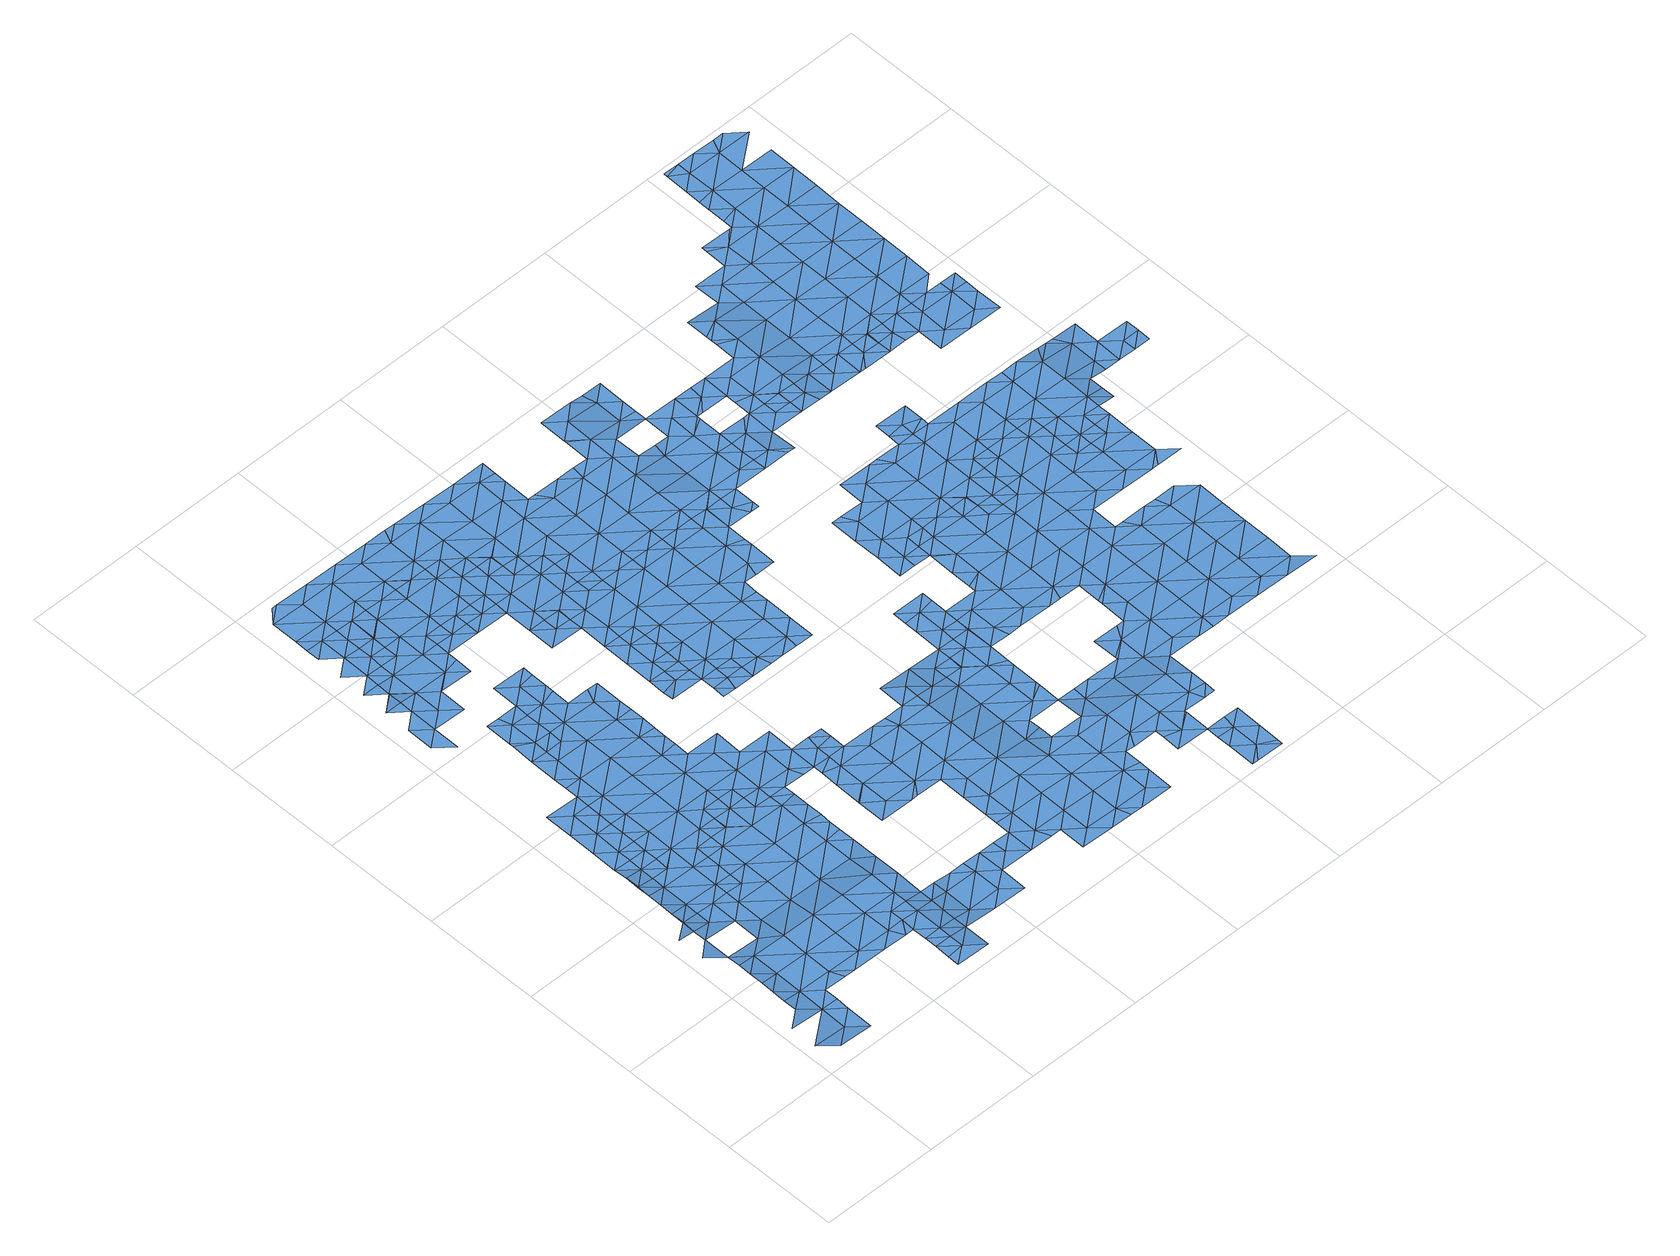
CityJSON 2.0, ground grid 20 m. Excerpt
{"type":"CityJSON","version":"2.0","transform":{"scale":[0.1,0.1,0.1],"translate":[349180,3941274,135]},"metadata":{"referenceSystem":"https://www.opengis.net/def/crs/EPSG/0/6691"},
"CityObjects":{
"waterbody1":{"type":"WaterBody","attributes":{"name":"10","class":"1140","function":"1","WaterBodyRiverFloodingRiskAttribute.description":"5","WaterBodyRiverFloodingRiskAttribute.rankOrg":"1","WaterBodyRiverFloodingRiskAttribute.adminType":"2","WaterBodyRiverFloodingRiskAttribute.scale":"L2"},"geometry":[{"type":"MultiSurface","lod":"1","boundaries":[[[0,1,2]],[[2,3,0]],[[4,5,1]],[[3,6,0]],[[1,7,4]],[[7,8,9]],[[9,4,7]],[[0,10,1]],[[7,11,8]],[[0,6,10]],[[12,11,13]],[[12,8,11]],[[1,14,7]],[[1,10,15]],[[13,16,17]],[[11,16,13]],[[1,15,14]],[[17,16,18]],[[14,19,7]],[[7,20,11]],[[16,21,18]],[[22,23,24]],[[11,20,16]],[[25,19,14]],[[22,26,23]],[[22,27,26]],[[28,26,27]],[[7,19,20]],[[29,23,26]],[[16,30,21]],[[25,31,19]],[[30,16,20]],[[26,32,29]],[[33,20,19]],[[31,33,19]],[[21,34,28]],[[26,28,32]],[[21,30,34]],[[35,32,28]],[[36,30,20]],[[33,37,20]],[[38,33,31]],[[28,34,35]],[[39,34,30]],[[40,32,35]],[[36,39,30]],[[20,37,36]],[[34,39,35]],[[35,41,40]],[[33,42,37]],[[43,41,35]],[[44,42,33]],[[33,38,44]],[[37,42,36]],[[35,39,43]],[[38,45,44]],[[43,46,41]],[[46,47,48]],[[42,49,36]],[[36,50,39]],[[48,41,46]],[[49,50,36]],[[46,51,47]],[[51,52,53]],[[54,42,44]],[[39,55,43]],[[44,45,56]],[[53,47,51]],[[50,55,39]],[[45,57,56]],[[54,44,56]],[[43,55,46]],[[58,52,51]],[[46,59,51]],[[60,42,54]],[[55,59,46]],[[51,61,58]],[[49,42,60]],[[49,62,50]],[[60,62,49]],[[59,63,51]],[[54,64,60]],[[62,65,50]],[[61,51,63]],[[50,66,55]],[[64,67,60]],[[65,66,50]],[[68,61,63]],[[69,70,71]],[[55,72,59]],[[67,73,60]],[[69,68,63]],[[71,68,69]],[[66,72,55]],[[62,60,73]],[[59,74,63]],[[75,70,69]],[[76,69,63]],[[65,62,77]],[[62,73,77]],[[78,66,65]],[[79,75,69]],[[77,78,65]],[[76,80,69]],[[80,79,69]],[[74,59,72]],[[63,74,76]],[[81,72,66]],[[82,66,78]],[[66,82,81]],[[83,76,74]],[[84,74,72]],[[85,84,72]],[[85,72,81]],[[74,86,83]],[[86,74,84]],[[87,83,86]]]}]},
"waterbody2":{"type":"WaterBody","attributes":{"name":"10","class":"1140","function":"1","WaterBodyRiverFloodingRiskAttribute.description":"5","WaterBodyRiverFloodingRiskAttribute.rankOrg":"2","WaterBodyRiverFloodingRiskAttribute.adminType":"2","WaterBodyRiverFloodingRiskAttribute.scale":"L2"},"geometry":[{"type":"MultiSurface","lod":"1","boundaries":[[[27,88,18]],[[24,89,22]]]}]},
"waterbody3":{"type":"WaterBody","attributes":{"name":"10","class":"1140","function":"1","WaterBodyRiverFloodingRiskAttribute.description":"5","WaterBodyRiverFloodingRiskAttribute.rankOrg":"3","WaterBodyRiverFloodingRiskAttribute.adminType":"2","WaterBodyRiverFloodingRiskAttribute.scale":"L2"},"geometry":[{"type":"MultiSurface","lod":"1","boundaries":[[[90,91,92]],[[93,94,92]],[[92,91,93]],[[95,93,91]],[[94,96,92]],[[96,97,92]],[[97,98,92]],[[99,98,100]],[[99,92,98]],[[99,90,92]]]}]},
"waterbody4":{"type":"WaterBody","attributes":{"name":"10","class":"1140","function":"1","WaterBodyRiverFloodingRiskAttribute.description":"5","WaterBodyRiverFloodingRiskAttribute.rankOrg":"4","WaterBodyRiverFloodingRiskAttribute.adminType":"2","WaterBodyRiverFloodingRiskAttribute.scale":"L2"},"geometry":[{"type":"MultiSurface","lod":"1","boundaries":[[[101,102,103]],[[104,102,105]],[[104,106,102]],[[107,106,104]],[[101,108,102]],[[109,103,106]],[[105,102,108]],[[106,103,102]],[[110,111,112]],[[107,112,106]],[[97,96,112]],[[97,112,107]],[[111,106,112]],[[96,94,112]],[[111,109,106]],[[112,94,110]]]}]},
"waterbody5":{"type":"WaterBody","attributes":{"name":"10","class":"1140","function":"1","WaterBodyRiverFloodingRiskAttribute.description":"5","WaterBodyRiverFloodingRiskAttribute.rankOrg":"2","WaterBodyRiverFloodingRiskAttribute.adminType":"2","WaterBodyRiverFloodingRiskAttribute.scale":"L2"},"geometry":[{"type":"MultiSurface","lod":"1","boundaries":[[[113,114,115]],[[116,115,114]],[[116,114,117]],[[117,114,118]],[[118,119,117]],[[120,119,121]],[[120,117,119]],[[119,122,121]],[[118,114,123]],[[119,124,122]],[[124,125,126]],[[127,128,129]],[[126,122,124]],[[130,118,123]],[[127,129,131]],[[119,118,130]],[[132,125,124]],[[133,127,131]],[[134,133,131]],[[124,135,132]],[[136,137,130]],[[124,119,137]],[[119,130,137]],[[137,138,124]],[[139,127,133]],[[134,140,133]],[[135,124,138]],[[140,141,133]],[[137,136,142]],[[139,133,141]],[[141,140,143]],[[142,144,137]],[[145,135,138]],[[146,135,145]],[[137,147,138]],[[148,146,145]],[[149,143,148]],[[143,149,141]],[[137,144,147]],[[147,150,138]],[[149,148,145]],[[138,151,145]],[[151,138,150]],[[152,141,149]],[[151,153,145]],[[149,145,153]],[[152,149,154]],[[155,153,151]],[[149,156,154]],[[156,149,153]],[[155,157,153]],[[158,154,156]],[[159,153,157]],[[158,156,160]],[[156,153,161]],[[156,162,160]],[[157,163,159]],[[156,161,162]],[[153,159,161]],[[163,164,159]],[[165,166,167]],[[168,162,161]],[[165,167,169]],[[161,159,170]],[[159,164,170]],[[171,172,164]],[[171,166,172]],[[161,173,168]],[[166,165,172]],[[169,174,165]],[[175,173,161]],[[161,170,175]],[[176,177,178]],[[174,179,165]],[[180,178,177]],[[170,164,181]],[[164,172,181]],[[179,182,165]],[[183,184,185]],[[183,186,184]],[[187,188,179]],[[187,180,188]],[[189,170,181]],[[186,190,184]],[[180,177,188]],[[176,191,177]],[[172,192,181]],[[184,193,185]],[[188,182,179]],[[194,193,195]],[[194,185,193]],[[172,165,196]],[[190,197,184]],[[198,199,181]],[[196,165,182]],[[172,196,192]],[[189,181,199]],[[181,192,198]],[[200,191,201]],[[201,195,200]],[[195,193,200]],[[188,202,182]],[[177,191,203]],[[198,204,199]],[[205,206,207]],[[208,206,197]],[[204,209,199]],[[208,207,206]],[[188,177,210]],[[211,192,196]],[[191,200,203]],[[212,213,182]],[[182,213,196]],[[184,197,214]],[[210,177,203]],[[188,210,202]],[[182,202,212]],[[193,184,215]],[[213,216,196]],[[197,206,214]],[[200,193,215]],[[216,217,196]],[[184,214,215]],[[211,196,217]],[[206,205,218]],[[219,202,210]],[[220,214,206]],[[218,220,206]],[[203,200,221]],[[200,215,221]],[[222,219,210]],[[220,223,214]],[[203,221,224]],[[210,203,225]],[[218,226,220]],[[215,214,223]],[[227,221,215]],[[210,225,222]],[[203,224,225]],[[226,228,220]],[[229,224,221]],[[227,215,223]],[[230,222,225]],[[220,231,223]],[[232,220,228]],[[229,221,227]],[[233,225,224]],[[231,220,232]],[[234,230,225]],[[231,235,223]],[[223,235,227]],[[236,224,229]],[[237,238,227]],[[227,238,229]],[[237,227,235]],[[224,236,233]],[[234,225,233]],[[238,239,229]],[[229,240,236]],[[241,234,233]],[[236,240,233]],[[239,238,242]],[[233,243,241]],[[240,229,239]],[[244,243,233]],[[240,244,233]],[[239,242,245]],[[246,239,245]],[[240,239,246]],[[246,247,240]],[[248,243,244]],[[249,244,240]],[[247,249,240]],[[250,244,249]],[[248,244,250]],[[250,249,251]],[[252,253,249]],[[251,249,253]],[[254,251,253]],[[255,254,253]],[[253,252,256]],[[257,256,252]],[[255,253,256]]]}]},
"waterbody6":{"type":"WaterBody","attributes":{"name":"10","class":"1140","function":"1","WaterBodyRiverFloodingRiskAttribute.description":"5","WaterBodyRiverFloodingRiskAttribute.rankOrg":"1","WaterBodyRiverFloodingRiskAttribute.adminType":"2","WaterBodyRiverFloodingRiskAttribute.scale":"L2"},"geometry":[{"type":"MultiSurface","lod":"1","boundaries":[[[258,259,260]],[[261,258,260]],[[262,263,260]],[[262,260,264]],[[264,260,259]],[[261,260,263]]]}]},
"waterbody7":{"type":"WaterBody","attributes":{"name":"10","class":"1140","function":"1","WaterBodyRiverFloodingRiskAttribute.description":"5","WaterBodyRiverFloodingRiskAttribute.rankOrg":"1","WaterBodyRiverFloodingRiskAttribute.adminType":"2","WaterBodyRiverFloodingRiskAttribute.scale":"L2"},"geometry":[{"type":"MultiSurface","lod":"1","boundaries":[[[120,121,265]],[[120,265,117]],[[265,121,122]],[[122,126,266]],[[126,125,266]],[[125,131,267]],[[128,127,268]],[[269,131,125]],[[269,125,132]],[[134,131,269]],[[270,268,127]],[[132,135,269]],[[271,268,270]],[[139,270,127]],[[272,273,271]],[[140,134,269]],[[274,271,273]],[[135,146,269]],[[146,140,269]],[[272,271,270]],[[139,141,270]],[[140,146,148]],[[140,148,143]],[[272,275,273]],[[270,276,272]],[[270,141,277]],[[276,275,272]],[[141,152,277]],[[270,277,276]],[[152,154,277]],[[278,275,276]],[[276,277,279]],[[277,154,279]],[[280,278,276]],[[154,158,279]],[[276,279,280]],[[158,160,279]],[[279,160,162]],[[278,280,281]],[[280,279,282]],[[279,162,282]],[[162,168,282]],[[281,280,283]],[[280,282,283]],[[168,173,282]],[[281,283,284]],[[285,283,282]],[[175,286,173]],[[175,170,286]],[[286,170,189]],[[282,173,287]],[[284,283,288]],[[285,288,283]],[[173,286,287]],[[189,199,286]],[[282,287,285]],[[199,209,286]],[[289,287,286]],[[211,290,192]],[[198,290,204]],[[198,192,290]],[[286,209,289]],[[209,204,289]],[[289,291,287]],[[288,285,292]],[[202,219,212]],[[204,290,289]],[[211,217,290]],[[285,287,291]],[[212,293,213]],[[294,292,285]],[[212,219,293]],[[293,295,213]],[[295,217,216]],[[296,290,217]],[[216,213,295]],[[285,291,294]],[[219,222,293]],[[296,297,290]],[[289,290,297]],[[296,217,295]],[[297,298,289]],[[299,292,294]],[[300,293,222]],[[291,289,298]],[[291,301,294]],[[300,302,293]],[[295,293,302]],[[301,299,294]],[[222,230,300]],[[296,295,302]],[[296,303,297]],[[291,298,301]],[[302,303,296]],[[230,234,300]],[[297,304,298]],[[303,305,297]],[[306,301,298]],[[304,306,298]],[[307,302,300]],[[297,305,304]],[[308,299,301]],[[307,300,234]],[[306,309,301]],[[305,310,304]],[[309,308,301]],[[307,234,241]],[[311,312,302]],[[305,313,310]],[[311,302,307]],[[303,302,312]],[[241,243,307]],[[312,314,303]],[[305,303,314]],[[315,311,307]],[[305,314,313]],[[243,315,307]],[[248,315,243]],[[315,316,311]],[[311,317,312]],[[313,314,318]],[[316,317,311]],[[312,319,314]],[[248,250,315]],[[318,314,320]],[[321,316,315]],[[312,317,319]],[[320,314,319]],[[322,317,316]],[[315,250,321]],[[323,324,320]],[[250,251,321]],[[325,319,317]],[[323,320,319]],[[324,323,326]],[[321,251,254]],[[322,316,321]],[[327,325,317]],[[326,328,329]],[[328,326,323]],[[254,255,321]],[[330,319,325]],[[323,319,330]],[[317,322,327]],[[328,331,329]],[[332,328,323]],[[327,333,325]],[[321,334,322]],[[332,323,330]],[[321,255,335]],[[322,334,327]],[[327,336,333]],[[334,321,335]],[[328,337,331]],[[334,338,327]],[[330,339,332]],[[328,332,337]],[[335,255,340]],[[327,338,336]],[[341,331,337]],[[340,342,335]],[[335,343,334]],[[332,344,337]],[[345,332,339]],[[338,346,336]],[[343,335,342]],[[336,346,339]],[[344,332,345]],[[347,341,337]],[[348,338,334]],[[349,348,334]],[[334,343,349]],[[337,344,347]],[[350,346,338]],[[346,351,339]],[[352,338,348]],[[350,338,352]],[[351,346,350]],[[353,354,350]],[[351,350,354]],[[353,355,354]],[[351,354,356]],[[354,357,356]],[[357,354,355]],[[358,359,360]],[[361,359,358]],[[360,359,355]],[[362,357,355]],[[355,359,362]],[[361,363,359]],[[364,359,363]],[[365,357,362]],[[366,359,364]],[[366,367,359]],[[368,366,364]],[[362,359,367]],[[365,362,367]],[[368,369,366]],[[370,371,365]],[[371,370,372]],[[370,365,367]],[[373,367,366]],[[374,375,372]],[[369,373,366]],[[370,374,372]],[[376,375,374]],[[369,377,373]],[[378,367,373]],[[370,367,379]],[[376,374,380]],[[377,381,373]],[[374,370,379]],[[367,378,379]],[[379,382,374]],[[381,383,373]],[[380,374,382]],[[378,373,383]],[[380,384,385]],[[383,381,386]],[[380,382,384]],[[387,388,378]],[[378,383,387]],[[379,378,388]],[[386,389,383]],[[382,379,388]],[[382,390,384]],[[385,384,391]],[[382,388,390]],[[392,393,383]],[[383,389,392]],[[394,384,390]],[[389,395,392]],[[387,383,393]],[[391,384,394]],[[395,396,392]],[[388,387,393]],[[391,397,398]],[[388,399,390]],[[398,397,400]],[[397,391,394]],[[396,401,392]],[[388,393,402]],[[399,388,402]],[[394,390,399]],[[403,397,394]],[[400,397,404]],[[392,401,405]],[[393,406,402]],[[407,394,399]],[[393,392,406]],[[404,397,408]],[[405,401,409]],[[403,394,407]],[[392,405,406]],[[408,397,403]],[[409,410,405]],[[411,407,399]],[[412,402,406]],[[399,402,411]],[[413,414,415]],[[413,408,414]],[[414,408,403]],[[411,402,412]],[[416,403,407]],[[417,418,415]],[[419,406,405]],[[420,405,410]],[[414,417,415]],[[417,421,418]],[[416,407,411]],[[422,414,403]],[[417,423,421]],[[421,423,424]],[[419,405,420]],[[424,425,426]],[[427,411,412]],[[422,417,414]],[[428,403,416]],[[412,406,427]],[[425,424,423]],[[427,406,419]],[[422,403,428]],[[429,416,411]],[[430,423,417]],[[431,425,423]],[[429,428,416]],[[432,411,427]],[[433,417,422]],[[430,431,423]],[[429,411,432]],[[434,422,428]],[[417,433,430]],[[434,433,422]],[[435,428,429]],[[434,428,435]],[[431,430,436]],[[437,430,433]],[[438,433,434]],[[436,430,439]],[[430,437,439]]]}]},
"waterbody8":{"type":"WaterBody","attributes":{"name":"10","class":"1140","function":"1","WaterBodyRiverFloodingRiskAttribute.description":"5","WaterBodyRiverFloodingRiskAttribute.rankOrg":"2","WaterBodyRiverFloodingRiskAttribute.adminType":"2","WaterBodyRiverFloodingRiskAttribute.scale":"L2"},"geometry":[{"type":"MultiSurface","lod":"1","boundaries":[[[56,440,54]],[[56,57,440]],[[440,441,64]],[[441,67,64]],[[64,54,440]],[[442,259,258]],[[443,440,57]],[[444,440,443]],[[441,440,444]],[[443,445,444]],[[261,445,443]],[[443,442,258]],[[258,261,443]],[[57,442,443]]]}]},
"waterbody9":{"type":"WaterBody","attributes":{"name":"10","class":"1140","function":"1","WaterBodyRiverFloodingRiskAttribute.description":"5","WaterBodyRiverFloodingRiskAttribute.rankOrg":"1","WaterBodyRiverFloodingRiskAttribute.adminType":"2","WaterBodyRiverFloodingRiskAttribute.scale":"L2"},"geometry":[{"type":"MultiSurface","lod":"1","boundaries":[[[446,444,445]],[[445,261,446]],[[447,446,261]],[[444,448,441]],[[441,449,67]],[[444,446,448]],[[441,448,449]],[[447,450,446]],[[449,448,451]],[[448,446,452]],[[446,450,452]],[[451,448,452]],[[450,447,453]],[[452,454,451]],[[453,455,450]],[[452,450,455]],[[452,456,454]],[[456,452,455]],[[457,458,459]],[[455,460,456]],[[458,461,462]],[[460,463,456]],[[461,464,462]],[[457,461,458]],[[459,465,457]],[[460,455,466]],[[467,468,464]],[[461,467,464]],[[469,463,460]],[[466,469,460]],[[468,470,471]],[[472,461,457]],[[470,468,467]],[[472,457,465]],[[473,472,465]],[[466,474,469]],[[475,474,466]],[[467,476,470]],[[469,477,478]],[[467,461,479]],[[474,477,469]],[[480,472,473]],[[477,481,478]],[[479,461,472]],[[482,476,467]],[[483,484,481]],[[485,474,475]],[[477,483,481]],[[467,479,482]],[[486,485,487]],[[485,488,474]],[[480,489,472]],[[483,490,484]],[[491,479,472]],[[484,490,480]],[[474,492,477]],[[486,488,485]],[[493,476,482]],[[487,494,486]],[[477,495,483]],[[489,480,490]],[[491,496,479]],[[474,488,492]],[[472,489,491]],[[496,493,482]],[[482,479,496]],[[477,492,495]],[[497,486,494]],[[490,483,498]],[[498,483,495]],[[489,490,498]],[[499,491,489]],[[500,497,494]],[[488,486,501]],[[502,493,496]],[[498,503,489]],[[501,504,488]],[[503,499,489]],[[486,497,501]],[[491,499,496]],[[492,488,504]],[[495,492,504]],[[500,505,497]],[[502,496,506]],[[495,507,498]],[[507,495,504]],[[508,503,498]],[[507,509,498]],[[506,496,510]],[[496,499,510]],[[511,512,497]],[[497,505,511]],[[501,497,512]],[[503,513,499]],[[514,506,510]],[[504,501,512]],[[508,498,509]],[[504,515,507]],[[505,516,511]],[[517,510,499]],[[512,515,504]],[[507,518,509]],[[514,510,519]],[[503,508,513]],[[515,520,507]],[[521,512,511]],[[516,521,511]],[[522,508,509]],[[523,522,509]],[[507,520,518]],[[523,509,518]],[[499,513,517]],[[521,524,512]],[[519,510,517]],[[525,515,512]],[[524,525,512]],[[522,526,508]],[[508,526,513]],[[520,527,518]],[[528,519,517]],[[513,529,517]],[[530,515,525]],[[531,528,517]],[[532,526,522]],[[533,530,525]],[[529,513,526]],[[520,515,534]],[[529,535,517]],[[520,534,527]],[[515,530,534]],[[536,530,533]],[[531,517,535]],[[537,532,527]],[[538,526,532]],[[539,531,535]],[[529,526,540]],[[526,538,540]],[[541,539,535]],[[542,539,541]],[[527,534,537]],[[529,543,535]],[[544,542,541]],[[545,546,547]],[[547,546,536]],[[529,540,543]],[[548,532,537]],[[549,544,541]],[[550,546,545]],[[535,551,541]],[[552,535,543]],[[530,536,553]],[[551,535,552]],[[534,530,554]],[[555,548,537]],[[536,546,553]],[[537,534,554]],[[530,553,554]],[[549,541,556]],[[557,553,546]],[[541,551,556]],[[558,557,546]],[[558,546,550]],[[537,559,555]],[[556,551,560]],[[559,537,554]],[[561,562,551]],[[560,551,562]],[[563,554,553]],[[564,565,560]],[[563,553,557]],[[564,566,565]],[[559,567,555]],[[564,560,562]],[[568,559,554]],[[561,569,562]],[[563,557,570]],[[568,554,563]],[[571,566,564]],[[569,572,562]],[[562,572,564]],[[568,573,559]],[[559,573,567]],[[574,563,570]],[[575,568,563]],[[576,571,564]],[[572,576,564]],[[574,575,563]],[[567,577,578]],[[579,572,569]],[[570,580,574]],[[581,573,568]],[[582,578,577]],[[567,573,577]],[[581,568,575]],[[576,583,571]],[[584,583,585]],[[586,582,577]],[[584,571,583]],[[581,587,573]],[[579,588,572]],[[573,589,577]],[[585,590,591]],[[592,586,577]],[[590,585,583]],[[591,590,593]],[[587,589,573]],[[576,572,588]],[[594,588,579]],[[589,592,577]],[[595,596,597]],[[597,593,598]],[[593,590,598]],[[599,600,576]],[[583,600,590]],[[576,588,599]],[[595,597,598]],[[583,576,600]],[[587,581,601]],[[588,594,602]],[[603,592,589]],[[604,592,603]],[[598,605,595]],[[606,589,587]],[[598,590,607]],[[606,587,601]],[[608,609,602]],[[608,604,609]],[[610,588,602]],[[611,605,598]],[[609,604,603]],[[590,600,607]],[[612,606,601]],[[613,603,589]],[[614,600,599]],[[611,598,607]],[[599,588,615]],[[610,602,609]],[[613,609,603]],[[588,610,615]],[[589,606,616]],[[617,605,611]],[[613,589,616]],[[607,618,611]],[[614,619,600]],[[606,612,620]],[[621,610,609]],[[599,615,614]],[[607,600,619]],[[622,623,611]],[[624,616,606]],[[607,619,618]],[[625,609,613]],[[626,615,610]],[[617,611,623]],[[611,618,622]],[[627,606,620]],[[624,613,616]],[[621,609,625]],[[621,626,610]],[[626,614,615]],[[622,628,623]],[[629,618,619]],[[624,606,627]],[[630,625,613]],[[620,631,627]],[[632,619,614]],[[619,633,629]],[[630,621,625]],[[634,613,624]],[[635,614,626]],[[632,633,619]],[[636,626,621]],[[637,624,627]],[[630,613,634]],[[632,614,635]],[[637,627,631]],[[638,636,621]],[[630,638,621]],[[639,635,626]],[[636,639,626]],[[640,634,624]],[[632,641,633]],[[641,642,643]],[[643,633,641]],[[638,644,636]],[[645,624,637]],[[646,630,634]],[[639,647,635]],[[635,647,632]],[[637,631,648]],[[649,642,641]],[[650,642,649]],[[640,624,645]],[[640,646,634]],[[646,638,630]],[[651,650,649]],[[647,652,632]],[[632,653,641]],[[654,651,649]],[[655,645,637]],[[644,638,656]],[[657,647,639]],[[646,658,638]],[[641,659,649]],[[660,654,649]],[[637,648,655]],[[638,658,656]],[[661,640,645]],[[655,662,645]],[[632,652,653]],[[662,661,645]],[[661,646,640]],[[658,663,656]],[[657,664,647]],[[648,665,655]],[[647,664,652]],[[641,653,659]],[[660,649,659]],[[666,653,652]],[[658,667,663]],[[661,668,646]],[[646,669,658]],[[670,666,652]],[[664,670,652]],[[671,660,659]],[[666,672,653]],[[668,669,646]],[[672,673,653]],[[659,653,673]],[[657,674,664]],[[658,669,667]],[[675,676,659]],[[659,673,675]],[[671,659,676]],[[677,666,670]],[[674,678,664]],[[664,678,670]],[[670,679,677]],[[680,678,674]],[[681,679,670]],[[678,681,670]],[[682,678,680]],[[681,683,679]],[[684,679,683]],[[685,684,683]],[[686,685,683]]]}]},
"waterbody10":{"type":"WaterBody","attributes":{"name":"10","class":"1140","function":"1","WaterBodyRiverFloodingRiskAttribute.description":"5","WaterBodyRiverFloodingRiskAttribute.rankOrg":"3","WaterBodyRiverFloodingRiskAttribute.adminType":"2","WaterBodyRiverFloodingRiskAttribute.scale":"L2"},"geometry":[{"type":"MultiSurface","lod":"1","boundaries":[[[687,688,689]],[[689,688,690]],[[691,692,693]],[[691,693,688]],[[687,691,688]],[[694,695,688]],[[696,697,695]],[[698,699,695]],[[698,695,697]],[[693,694,688]],[[690,688,695]],[[699,690,695]],[[694,696,695]]]}]},
"waterbody11":{"type":"WaterBody","attributes":{"name":"10","class":"1140","function":"1","WaterBodyRiverFloodingRiskAttribute.description":"5","WaterBodyRiverFloodingRiskAttribute.rankOrg":"2","WaterBodyRiverFloodingRiskAttribute.adminType":"2","WaterBodyRiverFloodingRiskAttribute.scale":"L2"},"geometry":[{"type":"MultiSurface","lod":"1","boundaries":[[[471,470,700]],[[701,702,703]],[[703,704,705]],[[706,108,707]],[[708,705,704]],[[709,710,711]],[[470,476,700]],[[712,471,700]],[[713,712,714]],[[715,716,717]],[[718,719,702]],[[701,718,702]],[[720,713,714]],[[713,720,87]],[[721,722,723]],[[721,723,99]],[[90,99,723]],[[29,32,724]],[[83,87,720]],[[83,720,76]],[[80,76,720]],[[68,71,61]],[[725,61,71]],[[701,703,705]],[[701,717,718]],[[716,718,717]],[[723,722,724]],[[721,99,100]],[[90,723,91]],[[726,706,707]],[[58,725,52]],[[53,52,727]],[[58,61,725]],[[714,728,715]],[[700,709,712]],[[710,709,700]],[[710,700,476]],[[23,29,724]],[[729,730,731]],[[712,713,471]],[[732,730,729]],[[730,732,733]],[[722,734,724]],[[23,724,734]],[[23,734,24]],[[733,697,730]],[[712,728,714]],[[735,692,691]],[[736,737,707]],[[738,739,737]],[[740,741,739]],[[713,742,471]],[[742,713,87]],[[727,91,723]],[[93,95,743]],[[94,93,743]],[[95,91,743]],[[727,743,91]],[[52,743,727]],[[725,743,52]],[[109,708,103]],[[704,103,708]],[[103,704,101]],[[108,101,704]],[[108,704,707]],[[707,704,736]],[[736,704,703]],[[702,736,703]],[[736,738,737]],[[738,736,702]],[[744,738,702]],[[745,738,744]],[[745,746,738]],[[746,739,738]],[[746,747,739]],[[748,741,740]],[[748,749,741]],[[735,737,692]],[[737,735,707]],[[707,735,726]],[[687,726,735]],[[691,687,735]],[[747,740,739]],[[719,744,702]],[[708,750,705]],[[751,111,110]],[[110,94,751]],[[752,715,717]],[[752,753,79]],[[720,79,80]],[[75,753,70]],[[75,79,753]],[[752,79,720]],[[752,714,715]],[[720,714,752]],[[32,754,724]],[[71,70,725]],[[750,70,753]],[[701,705,750]],[[701,750,753]],[[752,701,753]],[[701,752,717]],[[751,94,743]],[[750,725,70]],[[754,723,724]],[[40,754,32]],[[40,41,754]],[[48,47,754]],[[48,754,41]],[[693,692,755]],[[47,53,727]],[[47,727,754]],[[754,727,723]],[[743,725,750]],[[743,750,751]],[[751,750,708]],[[751,708,111]],[[109,111,708]],[[741,749,756]],[[741,756,755]],[[741,755,739]],[[739,755,737]],[[692,737,755]],[[755,756,757]],[[693,755,694]],[[757,694,755]],[[694,757,696]],[[697,696,757]],[[757,730,697]],[[731,730,757]],[[731,757,758]],[[758,757,756]]]}]},
"waterbody12":{"type":"WaterBody","attributes":{"name":"10","class":"1140","function":"1","WaterBodyRiverFloodingRiskAttribute.description":"5","WaterBodyRiverFloodingRiskAttribute.rankOrg":"3","WaterBodyRiverFloodingRiskAttribute.adminType":"2","WaterBodyRiverFloodingRiskAttribute.scale":"L2"},"geometry":[{"type":"MultiSurface","lod":"1","boundaries":[[[759,760,761]],[[759,157,760]],[[150,147,760]],[[760,151,150]],[[155,151,760]],[[157,155,760]],[[147,761,760]]]}]},
"waterbody13":{"type":"WaterBody","attributes":{"name":"10","class":"1140","function":"1","WaterBodyRiverFloodingRiskAttribute.description":"5","WaterBodyRiverFloodingRiskAttribute.rankOrg":"4","WaterBodyRiverFloodingRiskAttribute.adminType":"2","WaterBodyRiverFloodingRiskAttribute.scale":"L2"},"geometry":[{"type":"MultiSurface","lod":"1","boundaries":[[[163,157,762]],[[164,163,762]],[[759,762,157]],[[759,761,762]],[[166,762,761]],[[171,762,166]],[[762,171,164]]]}]},
"waterbody14":{"type":"WaterBody","attributes":{"name":"10","class":"1140","function":"1","WaterBodyRiverFloodingRiskAttribute.description":"5","WaterBodyRiverFloodingRiskAttribute.rankOrg":"4","WaterBodyRiverFloodingRiskAttribute.adminType":"2","WaterBodyRiverFloodingRiskAttribute.scale":"L2"},"geometry":[{"type":"MultiSurface","lod":"1","boundaries":[[[183,763,764]],[[764,765,766]],[[185,763,183]],[[764,766,186]],[[764,186,183]],[[765,764,767]],[[763,767,764]]]}]},
"waterbody15":{"type":"WaterBody","attributes":{"name":"10","class":"1140","function":"1","WaterBodyRiverFloodingRiskAttribute.description":"5","WaterBodyRiverFloodingRiskAttribute.rankOrg":"4","WaterBodyRiverFloodingRiskAttribute.adminType":"2","WaterBodyRiverFloodingRiskAttribute.scale":"L2"},"geometry":[{"type":"MultiSurface","lod":"1","boundaries":[[[768,174,169]],[[768,167,769]],[[169,167,768]],[[179,174,187]],[[180,187,768]],[[768,187,174]],[[768,769,180]]]}]},
"waterbody16":{"type":"WaterBody","attributes":{"name":"10","class":"1140","function":"1","WaterBodyRiverFloodingRiskAttribute.description":"5","WaterBodyRiverFloodingRiskAttribute.rankOrg":"3","WaterBodyRiverFloodingRiskAttribute.adminType":"2","WaterBodyRiverFloodingRiskAttribute.scale":"L2"},"geometry":[{"type":"MultiSurface","lod":"1","boundaries":[[[770,767,771]],[[771,767,763]],[[763,185,771]],[[185,194,771]],[[772,771,195]],[[770,772,178]],[[176,178,772]],[[191,176,772]],[[194,195,771]],[[771,772,770]],[[201,772,195]],[[201,191,772]]]}]},
"waterbody17":{"type":"WaterBody","attributes":{"name":"10","class":"1140","function":"1","WaterBodyRiverFloodingRiskAttribute.description":"5","WaterBodyRiverFloodingRiskAttribute.rankOrg":"3","WaterBodyRiverFloodingRiskAttribute.adminType":"2","WaterBodyRiverFloodingRiskAttribute.scale":"L2"},"geometry":[{"type":"MultiSurface","lod":"1","boundaries":[[[186,773,774]],[[197,190,208]],[[775,207,774]],[[774,773,775]],[[776,775,773]],[[207,208,774]],[[774,208,190]],[[774,190,186]]]}]},
"waterbody18":{"type":"WaterBody","attributes":{"name":"10","class":"1140","function":"1","WaterBodyRiverFloodingRiskAttribute.description":"5","WaterBodyRiverFloodingRiskAttribute.rankOrg":"2","WaterBodyRiverFloodingRiskAttribute.adminType":"2","WaterBodyRiverFloodingRiskAttribute.scale":"L2"},"geometry":[{"type":"MultiSurface","lod":"1","boundaries":[[[506,777,778]],[[528,531,779]],[[780,519,779]],[[544,780,779]],[[777,506,514]],[[514,519,777]],[[779,519,528]],[[542,544,779]],[[777,519,780]],[[780,778,777]],[[542,531,539]],[[779,531,542]]]}]},
"waterbody19":{"type":"WaterBody","attributes":{"name":"10","class":"1140","function":"1","WaterBodyRiverFloodingRiskAttribute.description":"5","WaterBodyRiverFloodingRiskAttribute.rankOrg":"2","WaterBodyRiverFloodingRiskAttribute.adminType":"2","WaterBodyRiverFloodingRiskAttribute.scale":"L2"},"geometry":[{"type":"MultiSurface","lod":"1","boundaries":[[[781,544,782]],[[544,549,782]],[[783,784,785]],[[783,786,784]],[[784,781,782]],[[784,787,781]],[[787,784,786]],[[566,784,782]],[[565,566,782]],[[782,556,565]],[[549,556,782]],[[556,560,565]],[[785,784,566]]]}]},
"waterbody20":{"type":"WaterBody","attributes":{"name":"10","class":"1140","function":"1","WaterBodyRiverFloodingRiskAttribute.description":"5","WaterBodyRiverFloodingRiskAttribute.rankOrg":"1","WaterBodyRiverFloodingRiskAttribute.adminType":"2","WaterBodyRiverFloodingRiskAttribute.scale":"L2"},"geometry":[{"type":"MultiSurface","lod":"1","boundaries":[[[788,789,790]],[[791,789,788]],[[789,791,792]],[[793,792,791]],[[791,788,794]],[[795,550,791]],[[793,791,550]],[[794,795,791]],[[792,796,789]],[[797,789,796]],[[798,789,797]],[[790,789,798]]]}]},
"waterbody21":{"type":"WaterBody","attributes":{"name":"10","class":"1140","function":"1","WaterBodyRiverFloodingRiskAttribute.description":"5","WaterBodyRiverFloodingRiskAttribute.rankOrg":"2","WaterBodyRiverFloodingRiskAttribute.adminType":"2","WaterBodyRiverFloodingRiskAttribute.scale":"L2"},"geometry":[{"type":"MultiSurface","lod":"1","boundaries":[[[348,349,799]],[[358,800,799]],[[361,358,801]],[[801,358,802]],[[800,348,799]],[[799,802,358]],[[802,799,803]],[[343,799,349]],[[799,343,803]],[[804,803,340]],[[801,805,806]],[[361,801,806]],[[805,801,802]],[[363,361,806]],[[803,804,807]],[[342,803,343]],[[807,802,803]],[[342,340,803]]]}]},
"waterbody22":{"type":"WaterBody","attributes":{"name":"10","class":"1140","function":"1","WaterBodyRiverFloodingRiskAttribute.description":"5","WaterBodyRiverFloodingRiskAttribute.rankOrg":"3","WaterBodyRiverFloodingRiskAttribute.adminType":"2","WaterBodyRiverFloodingRiskAttribute.scale":"L2"},"geometry":[{"type":"MultiSurface","lod":"1","boundaries":[[[808,809,810]],[[811,809,808]],[[812,808,813]],[[808,812,811]],[[814,811,812]],[[815,811,814]],[[815,809,811]]]}]},
"waterbody23":{"type":"WaterBody","attributes":{"name":"10","class":"1140","function":"1","WaterBodyRiverFloodingRiskAttribute.description":"5","WaterBodyRiverFloodingRiskAttribute.rankOrg":"3","WaterBodyRiverFloodingRiskAttribute.adminType":"2","WaterBodyRiverFloodingRiskAttribute.scale":"L2"},"geometry":[{"type":"MultiSurface","lod":"1","boundaries":[[[381,816,817]],[[818,816,381]],[[819,820,817]],[[817,820,821]],[[821,395,389]],[[821,389,817]],[[386,381,817]],[[819,817,816]],[[818,381,377]],[[389,386,817]],[[822,369,823]],[[823,369,368]],[[368,364,823]],[[364,806,823]],[[806,805,823]],[[805,824,823]],[[822,823,824]],[[822,816,818]],[[822,818,369]],[[364,363,806]],[[377,369,818]]]}]},
"waterbody24":{"type":"WaterBody","attributes":{"name":"10","class":"1140","function":"1","WaterBodyRiverFloodingRiskAttribute.description":"5","WaterBodyRiverFloodingRiskAttribute.rankOrg":"2","WaterBodyRiverFloodingRiskAttribute.adminType":"2","WaterBodyRiverFloodingRiskAttribute.scale":"L2"},"geometry":[{"type":"MultiSurface","lod":"1","boundaries":[[[617,825,605]],[[605,825,826]],[[827,828,829]],[[830,831,832]],[[832,831,826]],[[826,831,596]],[[833,597,596]],[[826,596,595]],[[834,835,836]],[[837,838,839]],[[829,836,840]],[[839,813,837]],[[841,842,839]],[[841,651,654]],[[813,808,837]],[[839,843,813]],[[842,843,839]],[[842,844,843]],[[845,846,847]],[[844,846,845]],[[846,844,842]],[[676,848,849]],[[850,660,671]],[[851,593,833]],[[851,833,852]],[[853,852,833]],[[628,825,623]],[[826,825,832]],[[595,605,826]],[[597,833,593]],[[831,853,833]],[[839,838,841]],[[854,847,855]],[[854,855,856]],[[856,855,857]],[[857,855,858]],[[857,858,859]],[[859,858,860]],[[860,858,861]],[[862,861,863]],[[675,848,676]],[[858,849,863]],[[849,848,863]],[[848,685,863]],[[671,676,850]],[[850,676,849]],[[855,846,849]],[[849,846,850]],[[810,827,829]],[[847,846,855]],[[857,864,856]],[[849,858,855]],[[859,865,857]],[[866,859,860]],[[861,858,863]],[[863,685,686]],[[850,846,842]],[[841,850,842]],[[850,841,660]],[[654,660,841]],[[857,867,864]],[[865,867,857]],[[868,865,869]],[[870,868,869]],[[870,871,872]],[[871,870,869]],[[871,869,873]],[[873,869,865]],[[859,873,865]],[[866,873,859]],[[618,629,622]],[[617,623,825]],[[808,810,837]],[[837,810,829]],[[840,837,829]],[[840,838,837]],[[825,838,840]],[[825,874,838]],[[825,628,874]],[[651,838,874]],[[841,838,651]],[[650,651,874]],[[840,832,825]],[[840,836,832]],[[835,832,836]],[[835,830,832]],[[875,830,835]],[[876,830,875]],[[830,876,877]],[[596,831,833]],[[853,831,877]],[[830,877,831]],[[828,834,836]],[[828,836,829]],[[628,878,874]],[[862,863,879]],[[686,879,863]],[[675,673,848]],[[672,666,880]],[[673,880,848]],[[848,880,685]],[[684,685,880]],[[679,684,880]],[[677,679,880]],[[677,880,666]],[[673,672,880]],[[643,642,878]],[[643,878,633]],[[629,633,878]],[[622,629,878]],[[628,622,878]],[[650,874,642]],[[642,874,878]]]}]},
"waterbody25":{"type":"WaterBody","attributes":{"name":"10","class":"1140","function":"1","WaterBodyRiverFloodingRiskAttribute.description":"5","WaterBodyRiverFloodingRiskAttribute.rankOrg":"2","WaterBodyRiverFloodingRiskAttribute.adminType":"2","WaterBodyRiverFloodingRiskAttribute.scale":"L2"},"geometry":[{"type":"MultiSurface","lod":"1","boundaries":[[[881,401,882]],[[883,884,885]],[[886,883,885]],[[887,883,886]],[[887,410,883]],[[396,882,401]],[[888,884,889]],[[889,884,883]],[[881,882,890]],[[891,888,889]],[[891,892,893]],[[889,892,891]],[[892,889,883]],[[894,892,883]],[[892,894,881]],[[410,894,883]],[[890,882,820]],[[821,820,882]],[[821,882,395]],[[401,881,894]],[[892,881,893]],[[409,401,894]],[[410,409,894]],[[396,395,882]]]}]}
},
"vertices":[
[66,42,18],[67,88,18],[10,43,21],[37,19,20],[39,112,20],[10,89,21],[94,18,18],[68,134,18],[40,158,20],[39,135,20],[95,65,18],[69,181,18],[40,181,20],[40,205,20],[96,111,18],[96,87,18],[69,227,18],[41,227,20],[41,250,19],[124,133,18],[125,180,18],[98,249,16],[42,320,17],[43,343,16],[43,343,17],[134,110,18],[71,320,14],[42,297,17],[99,296,14],[71,343,14],[126,226,18],[152,110,18],[100,342,14],[181,132,18],[127,272,14],[128,319,14],[183,225,18],[182,179,18],[209,109,18],[183,271,14],[128,342,14],[156,341,14],[238,178,18],[184,318,14],[238,131,18],[250,108,18],[185,364,14],[157,387,14],[156,364,14],[239,224,18],[240,270,14],[186,410,14],[158,433,14],[157,410,14],[266,154,18],[241,317,14],[266,131,18],[265,108,18],[186,433,14],[242,363,14],[295,177,18],[214,433,14],[296,223,18],[242,409,14],[295,154,18],[297,269,14],[297,316,14],[323,153,16],[215,433,14],[243,455,14],[216,479,14],[215,456,14],[298,362,14],[324,200,18],[299,408,14],[244,479,14],[271,432,14],[325,245,16],[326,292,14],[271,478,14],[271,455,14],[326,339,14],[326,319,14],[299,431,14],[327,384,14],[327,357,14],[328,412,13],[328,431,13],
[14,274,19],[14,321,19],
[73,435,14],[101,434,14],[73,458,14],[102,458,14],[102,481,14],[101,435,14],[74,481,14],[45,482,15],[45,459,17],[45,435,17],[44,435,17],
[104,596,14],[76,597,14],[104,573,14],[47,574,14],[47,621,14],[75,550,14],[46,527,14],[105,620,14],[103,550,14],[103,504,14],[103,526,14],[74,504,14],
[51,805,14],[51,851,14],[23,829,14],[24,875,14],[52,898,14],[80,874,13],[81,920,13],[53,921,14],[53,943,13],[53,944,13],[108,850,13],[82,966,13],[54,990,14],[53,967,14],[55,1082,14],[27,1083,14],[27,1060,14],[109,897,13],[55,1037,14],[82,990,13],[83,1059,13],[83,1036,13],[111,989,13],[110,897,13],[138,919,13],[138,965,13],[84,1082,13],[111,1036,13],[112,1081,13],[165,896,13],[112,1036,13],[166,925,13],[139,1012,13],[111,1012,13],[166,942,13],[112,1035,13],[140,1058,13],[167,965,13],[167,988,13],[140,1081,13],[196,1011,13],[169,1080,13],[195,988,13],[197,1057,13],[224,987,13],[197,1080,13],[253,1010,13],[225,1079,13],[253,1056,13],[226,1079,13],[252,987,13],[280,986,13],[308,916,13],[279,940,13],[279,894,13],[254,1079,13],[307,894,13],[281,1033,13],[280,963,13],[308,962,13],[282,1078,13],[335,893,12],[281,1056,13],[362,799,11],[363,823,11],[334,800,11],[336,893,12],[335,847,12],[309,1009,13],[364,915,11],[388,684,12],[417,683,12],[389,707,11],[388,660,12],[335,870,12],[363,869,11],[310,1032,13],[416,660,12],[390,799,11],[337,985,12],[418,730,11],[389,730,11],[390,753,11],[365,961,11],[445,659,12],[338,1009,12],[337,1032,12],[418,776,11],[390,776,11],[392,892,11],[419,822,11],[338,1031,12],[478,613,12],[473,636,12],[444,614,12],[445,637,12],[338,1032,12],[420,868,11],[365,985,11],[392,915,11],[393,938,11],[473,682,12],[474,729,11],[393,961,11],[393,984,11],[500,613,12],[420,892,11],[529,635,12],[475,775,11],[449,891,11],[530,681,12],[476,821,11],[477,867,11],[527,613,12],[531,728,11],[557,612,12],[532,774,11],[477,891,11],[558,658,12],[558,657,12],[533,866,11],[505,890,11],[559,704,11],[532,820,11],[559,726,11],[560,751,11],[588,773,11],[589,819,11],[534,890,11],[581,750,11],[562,889,11],[590,866,11],[616,750,11],[617,795,11],[617,809,11],[590,889,11],[618,842,10],[618,888,10],[619,888,10],[660,841,10],[646,865,10],[647,888,10],[675,887,10],[675,853,10],[675,841,10],
[293,62,18],[265,62,18],[293,38,18],[322,61,16],[264,16,18],[321,15,18],[264,36,18],
[24,921,14],[25,967,14],[26,1014,14],[28,1106,14],[83,1013,13],[84,1105,13],[28,1152,14],[85,1151,13],[57,1175,14],[48,1175,14],[114,1174,13],[142,1151,13],[141,1104,13],[170,1173,13],[197,1103,13],[198,1150,13],[227,1172,13],[254,1102,13],[255,1149,13],[265,1172,13],[311,1148,13],[310,1055,13],[311,1101,13],[283,1171,13],[367,1054,11],[366,1008,11],[367,1100,11],[340,1170,12],[421,914,11],[368,1147,11],[422,960,11],[422,1007,11],[423,1053,11],[424,1099,11],[397,1169,11],[477,913,11],[425,1146,11],[478,960,11],[479,1006,11],[452,1075,11],[480,1052,11],[453,1122,11],[534,913,11],[454,1169,11],[453,1143,11],[465,1075,11],[535,959,11],[536,1005,11],[508,1074,11],[536,1051,11],[591,912,11],[591,958,11],[592,1004,11],[539,1074,11],[593,1050,11],[565,1073,11],[647,911,10],[648,957,8],[594,1096,11],[566,1117,11],[621,1027,10],[566,1120,11],[649,1003,8],[595,1143,11],[567,1167,11],[621,1072,10],[623,1166,10],[650,1095,8],[653,1026,9],[705,956,8],[704,910,10],[678,1026,8],[651,1142,8],[705,1002,8],[679,1072,8],[732,886,10],[645,1165,9],[732,909,10],[732,932,9],[679,1118,8],[679,1092,8],[706,1048,8],[680,1165,8],[733,979,8],[733,955,8],[734,1025,8],[735,1071,8],[734,1019,8],[744,1025,8],[763,1047,8],[791,1024,8],[765,1070,8],[792,1070,8],[790,978,8],[819,1000,8],[791,1007,8],[818,977,8],[819,1046,8],[846,977,8],[847,977,8],[848,1069,8],[875,999,8],[876,1045,8],[875,976,8],[903,976,6],[877,1091,8],[849,1104,8],[849,1115,8],[932,998,5],[878,1138,8],[849,1124,8],[849,1162,8],[932,975,5],[933,1044,5],[933,1091,5],[907,1161,6],[960,975,5],[934,1137,5],[989,997,5],[935,1183,5],[907,1206,5],[988,974,5],[989,1044,5],[990,1090,5],[1016,974,5],[991,1136,5],[963,1205,5],[1045,997,5],[1046,1043,5],[992,1182,5],[1017,974,5],[1045,973,5],[992,1228,5],[964,1243,5],[1047,1135,5],[964,1252,5],[1073,973,5],[1047,1089,5],[1049,1227,5],[1016,1251,5],[1102,996,5],[1103,1042,5],[1048,1181,5],[1021,1251,5],[1101,972,5],[1130,972,5],[1104,1134,5],[1103,1088,5],[1022,1268,5],[1050,1274,5],[1022,1298,5],[1105,1180,5],[1051,1320,5],[1022,1316,5],[1159,1041,5],[1158,995,5],[1023,1343,5],[1106,1273,5],[1051,1366,5],[1024,1384,5],[1051,1389,5],[1024,1390,5],[1160,1087,5],[1106,1226,5],[1161,1179,5],[1108,1365,5],[1080,1389,5],[1161,1133,5],[1107,1319,5],[1163,1272,5],[1162,1225,5],[1118,1388,5],[1165,1364,5],[1164,1318,5],[1137,1388,5],
[294,130,18],[323,130,16],[265,83,18],[293,84,18],[322,107,16],[322,84,16],
[350,83,13],[378,60,13],[351,130,13],[349,153,15],[407,83,13],[379,152,13],[407,129,13],[435,59,13],[406,152,13],[436,105,13],[436,151,13],[411,314,12],[382,337,12],[382,291,12],[464,128,13],[411,360,12],[382,338,12],[463,151,13],[383,383,12],[439,290,12],[492,104,13],[412,406,12],[384,414,12],[493,150,13],[413,429,12],[384,430,12],[467,313,12],[450,290,12],[521,127,13],[531,103,13],[441,429,12],[522,173,13],[493,175,13],[468,359,12],[495,289,12],[493,197,13],[469,405,12],[522,219,13],[494,242,12],[549,103,13],[577,80,13],[548,57,13],[577,126,13],[524,312,12],[523,265,12],[525,358,12],[578,172,13],[497,428,12],[604,56,12],[579,218,13],[525,404,12],[633,79,11],[580,264,12],[581,357,12],[641,56,11],[634,125,11],[520,427,12],[580,311,12],[635,171,11],[661,55,11],[554,427,12],[636,217,11],[637,310,8],[636,263,8],[582,403,12],[690,78,11],[691,124,11],[638,356,8],[582,426,12],[691,170,11],[717,55,11],[639,402,8],[664,240,10],[611,426,10],[692,216,11],[718,100,11],[665,286,8],[665,266,9],[719,118,11],[719,147,11],[694,309,8],[721,239,10],[639,425,8],[694,355,8],[748,169,11],[667,425,8],[721,285,8],[734,146,11],[749,215,11],[695,401,8],[776,146,11],[750,261,8],[722,324,8],[668,425,8],[722,332,8],[696,448,8],[668,448,8],[723,377,8],[668,471,8],[775,99,11],[804,122,11],[776,130,11],[752,285,8],[696,471,8],[831,98,11],[724,424,8],[723,388,8],[805,168,11],[805,214,11],[778,284,8],[724,470,8],[832,145,11],[832,142,11],[806,261,8],[725,470,8],[759,423,8],[753,447,8],[861,167,11],[753,493,8],[725,493,8],[725,516,8],[835,283,8],[862,214,11],[781,423,8],[870,144,11],[782,515,8],[809,446,8],[863,260,8],[890,163,11],[890,190,11],[810,492,8],[864,306,8],[835,287,8],[837,422,8],[889,144,11],[891,236,9],[835,330,8],[811,538,8],[783,528,8],[783,562,8],[878,329,8],[919,259,8],[866,445,8],[920,305,8],[812,584,8],[784,605,8],[892,329,8],[784,608,8],[858,422,8],[813,653,8],[785,654,8],[784,631,8],[812,630,8],[867,491,8],[867,537,8],[947,235,8],[894,421,8],[921,351,8],[893,374,8],[841,653,8],[976,258,8],[868,583,8],[893,382,8],[922,397,8],[923,444,8],[869,629,8],[974,234,8],[978,350,8],[924,536,8],[923,490,8],[977,304,8],[869,652,8],[897,606,8],[925,582,8],[1004,234,8],[979,443,8],[898,629,8],[897,652,8],[1033,303,8],[978,396,8],[980,489,8],[1033,257,8],[898,652,8],[925,606,8],[1035,395,8],[1060,233,8],[981,582,8],[953,605,8],[1034,349,8],[981,535,8],[1008,466,8],[1089,256,8],[1036,442,8],[1009,511,8],[1091,348,8],[982,628,8],[954,651,8],[954,628,8],[1022,465,8],[1090,302,8],[1092,394,8],[1037,534,8],[1117,232,8],[983,674,8],[955,674,8],[955,697,8],[1038,581,8],[1039,627,8],[983,697,8],[1146,255,8],[1064,465,8],[1065,510,8],[1092,441,8],[1040,673,8],[1012,696,8],[1147,347,8],[1147,301,8],[1085,464,8],[1094,533,8],[1174,231,6],[1067,603,8],[1121,464,8],[1148,393,8],[1149,440,8],[1095,580,8],[1040,696,8],[1067,626,8],[1067,649,8],[1122,509,8],[1068,672,8],[1068,695,8],[1095,603,8],[1151,532,8],[1124,602,8],[1133,509,8],[1151,579,8],[1178,508,8],[1152,625,8],[1124,625,8],[1124,648,8],[1152,647,8],
[106,712,14],[135,735,14],[107,751,14],[107,758,14],[134,711,14],[162,711,14],[163,734,14],[163,757,14],[135,781,14],[163,780,14],[164,803,14],[129,803,14],[108,804,14],
[413,452,12],[245,547,14],[245,594,14],[189,595,14],[132,596,14],[188,548,14],[105,642,14],[133,642,14],[131,549,14],[417,476,12],[442,456,12],[442,475,12],[385,476,12],[356,453,12],[357,499,12],[329,523,13],[330,569,14],[301,546,14],[273,570,14],[274,596,14],[300,454,14],[44,412,17],[44,389,17],[72,412,14],[72,366,14],[186,456,14],[105,665,14],[129,411,14],[386,522,12],[221,830,14],[193,826,14],[221,802,14],[222,848,14],[165,849,14],[43,366,17],[134,688,14],[190,641,14],[190,687,14],[246,640,14],[247,686,14],[275,709,14],[248,733,14],[364,430,12],[130,457,14],[274,617,14],[274,638,14],[275,662,14],[275,686,14],[276,755,14],[258,756,14],[187,502,14],[131,503,14],[301,500,14],[244,501,14],[128,365,14],[191,734,14],[220,756,14],[192,780,14],[221,788,14],
[224,964,13],[195,964,13],[223,941,13],
[252,963,13],
[361,707,11],[360,684,12],[332,679,11],[332,661,12],[333,708,11],
[307,870,13],[278,848,13],
[333,754,11],[361,731,11],[362,777,11],
[388,636,12],[416,637,12],[410,614,12],[387,615,12],
[583,450,12],[555,473,12],[639,449,8],[611,472,10],
[669,517,8],[697,494,8],[726,563,8],[698,540,8],[726,545,8],[670,564,8],[669,539,8],
[888,52,11],[859,29,11],[887,14,11],[860,75,11],[831,53,11],[831,76,11],[889,97,11],[864,98,11],[830,6,11],[840,6,11],[887,5,11],
[761,955,8],[780,978,8],[818,954,8],[789,931,8],[760,909,10],[777,886,10],[846,930,8],[846,953,8],[789,885,10],
[928,790,8],[901,810,8],[900,790,8],[929,813,8],[957,803,8],[956,789,8],[957,836,8],[901,837,8],
[959,928,5],[988,951,5],[931,952,5],[969,928,5],[1016,927,5],[1016,950,5],[903,929,6],[874,953,8],[880,929,7],
[870,676,8],[813,676,8],[858,791,8],[843,791,8],[871,768,8],[757,724,8],[757,677,8],[814,723,8],[756,631,8],[787,792,8],[786,747,8],[815,769,8],[928,767,8],[927,721,8],[985,766,8],[871,722,8],[984,720,8],[1041,765,8],[1014,788,8],[1070,788,8],[1099,787,8],[1098,764,8],[1127,787,8],[1096,672,8],[1097,718,8],[1040,719,8],[755,609,8],[727,609,8],[728,655,8],[1168,786,6],[1154,763,8],[1183,786,5],[1211,762,3],[1154,717,8],[1210,716,3],[1182,694,5],[1181,694,5],[1181,670,5],[1153,671,8],[1196,785,5],[1239,739,3],[1210,693,3],[1240,785,3],[1295,738,3],[1267,715,3],[1295,715,3],[1267,692,3],[1295,692,3],[1238,693,3],[926,675,8],[745,748,8],[729,748,8],[728,701,8],[926,629,8],[1181,647,5],[1095,626,8],
[1072,926,5],[1044,950,5],[1158,948,5],[1185,924,4],[1186,948,4],[1186,971,4],[1158,971,5],[1185,879,5],[1157,902,5],[1047,927,5],[1128,880,5],[1100,903,5],[1071,881,5],[1101,949,5]
]}
